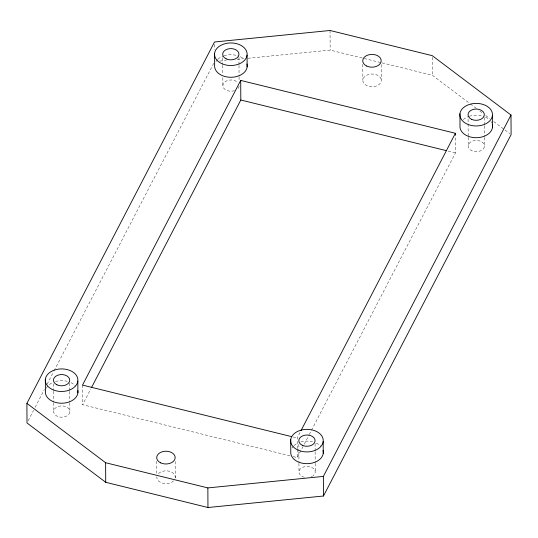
<?xml version="1.0" encoding="UTF-8"?>
<svg xmlns="http://www.w3.org/2000/svg" width="538" height="538" viewBox="0 0 538 538"><rect width="100%" height="100%" fill="white"/><g stroke="black" fill="none" stroke-linecap="round" stroke-linejoin="round"><path stroke-width="0.4" stroke-dasharray="2.69 2.02" d="M28.164 420.743L33.578 410.306M35.125 407.327L44.412 389.445M47.122 384.226L53.699 371.563M54.082 370.816L213.855 63.08M289.975 455.794L82.61 404.704L90.734 389.061M297.245 448.611L297.191 437.993L300.285 432.027M293.23 456.594L297.292 457.596L303.869 444.933M304.259 444.186L308.899 435.249M309.283 434.502L455.491 152.9L455.397 134.93M219.618 61.097L226.263 60.431M237.07 59.355L243.721 58.696M247.87 58.279L330.144 50.088L363.412 58.286M364.219 58.481L381.26 62.684M382.074 62.879L432.377 75.273L469.735 103.444M448.174 151.097L455.491 152.9M293.129 436.99L297.191 437.993M470.4 103.948L476.406 108.474M479.741 110.989L483.077 113.505M485.747 115.515L489.748 118.535M493.756 121.548L509.768 133.626M484.314 117.607L484.355 125.038M484.355 125.858L484.415 136.591M484.415 137.419L484.462 146.497A8.151 5.642 -0.3 0 1 471.698 150.694A8.151 5.642 -0.3 0 1 472.875 140.956A8.151 5.642 -0.3 0 1 484.462 146.497M468.087 119.187L468.174 136.517M468.181 137.345L468.221 145.603M432.283 57.304L432.377 75.273M381.18 64.567L381.267 80.902A9.233 6.389 -0.3 0 1 366.795 85.656A9.233 6.389 -0.3 0 1 368.126 74.621A9.233 6.389 -0.3 0 1 381.267 80.902M362.78 64.365L362.861 79.886M330.043 30.484L330.144 50.088M315.08 443.561L315.12 450.992M315.127 451.812L315.181 462.545M315.187 463.373L315.234 472.451M298.846 444.314L298.886 450.918M298.886 451.745L298.946 462.472M298.946 463.299L298.993 471.55M297.252 449.425L297.292 457.596M238.959 57.163L239 64.587M239.006 65.414L239.06 76.147M239.067 76.974L239.087 81.097M222.725 57.916L222.766 64.52M222.766 65.34L222.813 74.426M222.833 77.728L222.873 85.152M214.541 44.439L214.568 49.341M175.159 461.382L175.24 477.717M156.753 461.18L156.827 474.247M82.509 385.1L82.61 404.704M69.725 383.117L69.765 390.541M69.772 391.368L69.826 402.101M69.832 402.928L69.879 412.007A8.151 5.642 -0.3 0 1 57.109 416.204A8.151 5.642 -0.3 0 1 58.286 406.466A8.151 5.642 -0.3 0 1 69.879 412.007M53.497 383.87L53.531 390.474M53.531 391.294L53.592 402.027M53.592 402.854L53.639 411.106M239.114 86.053A8.151 5.642 -0.3 0 1 237.682 88.804M234.46 90.693A8.151 5.642 -0.3 0 1 223.721 88.171A8.151 5.642 -0.3 0 1 227.097 80.66A8.151 5.642 -0.3 0 1 238.031 82.744M158.454 473.581A9.233 6.389 -0.3 0 1 169.914 471.396A9.233 6.389 -0.3 0 1 174.971 478.82M173.626 480.837A9.233 6.389 -0.3 0 1 162.913 483.232A9.233 6.389 -0.3 0 1 156.834 476.702M304.353 477.314A8.151 5.642 -0.3 0 1 299.928 469.365A8.151 5.642 -0.3 0 1 311.953 467.455A8.151 5.642 -0.3 0 1 312.894 475.962M312.37 476.298A8.151 5.642 -0.3 0 1 311.213 476.863M292.067 447.932A16.295 11.278 -0.3 0 1 293.627 445.995M294.125 445.525A16.295 11.278 -0.3 0 1 297.844 443.097M300.843 441.974A16.295 11.278 -0.3 0 1 312.524 441.765M316.31 443.11A16.295 11.278 -0.3 0 1 320.951 446.513M46.322 388.174A16.295 11.278 -0.3 0 1 52.489 382.652M55.488 381.529A16.295 11.278 -0.3 0 1 67.176 381.321M70.955 382.666A16.295 11.278 -0.3 0 1 75.596 386.069M463.359 119.571A16.295 11.278 -0.3 0 1 468.544 116.524M469.304 116.255A16.295 11.278 -0.3 0 1 484.092 116.538M485.538 117.156A16.295 11.278 -0.3 0 1 488.686 119.127M490.986 121.601A16.295 11.278 -0.3 0 1 491.766 122.967M215.946 61.534A16.295 11.278 -0.3 0 1 217.507 59.597M218.004 59.126A16.295 11.278 -0.3 0 1 223.189 56.08M223.949 55.811A16.295 11.278 -0.3 0 1 238.737 56.093M240.19 56.712A16.295 11.278 -0.3 0 1 243.337 58.682"/><path stroke-width="0.81" d="M26.9 403.372L214.528 41.984L330.043 30.484L432.276 55.67L510.999 115.024L511.1 134.628L323.472 496.016L207.957 507.516L105.724 482.297L27.001 422.976L26.9 403.372L105.623 462.727L207.856 487.912L323.372 476.406L510.999 115.024M455.397 134.93L455.39 133.296L240.708 80.404L82.509 385.1L291.502 436.587M91.507 387.568L240.809 100.007L240.708 80.404M301.058 430.541L455.39 133.296M240.809 100.007L446.547 150.694M492.418 115.576A16.295 11.278 -0.3 0 1 466.883 123.969A16.295 11.278 -0.3 0 1 469.237 104.493A16.295 11.278 -0.3 0 1 492.418 115.576L492.485 127.338M459.943 113.78L460.003 125.542A16.295 11.278 -0.3 0 0 477.011 137.708A16.295 11.278 -0.3 0 0 492.283 124.399M323.19 441.53A16.295 11.278 -0.3 0 1 297.649 449.923A16.295 11.278 -0.3 0 1 300.009 430.447A16.295 11.278 -0.3 0 1 323.19 441.53L323.251 453.299M323.372 476.406L323.472 496.016M290.708 439.734L290.769 451.496A16.295 11.278 -0.3 0 0 307.776 463.662A16.295 11.278 -0.3 0 0 323.049 450.353M247.07 55.132A16.295 11.278 -0.3 0 1 221.528 63.524A16.295 11.278 -0.3 0 1 223.889 44.049A16.295 11.278 -0.3 0 1 247.07 55.132L247.13 66.894M214.588 53.336L214.649 65.098A16.295 11.278 -0.3 0 0 231.656 77.264A16.295 11.278 -0.3 0 0 246.929 63.955M207.856 487.912L207.957 507.516M105.623 462.727L105.724 482.297M77.835 381.086A16.295 11.278 -0.3 0 1 52.294 389.478A16.295 11.278 -0.3 0 1 54.654 370.003A16.295 11.278 -0.3 0 1 77.835 381.086L77.896 392.848M45.353 379.29L45.414 391.052A16.295 11.278 -0.3 0 0 61.897 403.231A16.295 11.278 -0.3 0 0 77.849 390.635M226.175 58.877A8.151 5.642 -0.3 0 0 238.946 54.688A8.151 5.642 -0.3 0 0 227.359 49.14A8.151 5.642 -0.3 0 0 226.175 58.877M160.667 462.868A9.233 6.389 -0.3 0 0 175.139 458.114A9.233 6.389 -0.3 0 0 162.005 451.833A9.233 6.389 -0.3 0 0 160.667 462.868M366.694 66.053A9.233 6.389 -0.3 0 0 381.166 61.298A9.233 6.389 -0.3 0 0 368.026 55.017A9.233 6.389 -0.3 0 0 366.694 66.053M471.53 119.322A8.151 5.642 -0.3 0 0 484.301 115.132A8.151 5.642 -0.3 0 0 472.707 109.584A8.151 5.642 -0.3 0 0 471.53 119.322M56.941 384.831A8.151 5.642 -0.3 0 0 69.711 380.642A8.151 5.642 -0.3 0 0 58.124 375.094A8.151 5.642 -0.3 0 0 56.941 384.831M302.295 445.282A8.151 5.642 -0.3 0 0 315.066 441.086A8.151 5.642 -0.3 0 0 303.479 435.538A8.151 5.642 -0.3 0 0 302.295 445.282"/></g></svg>
